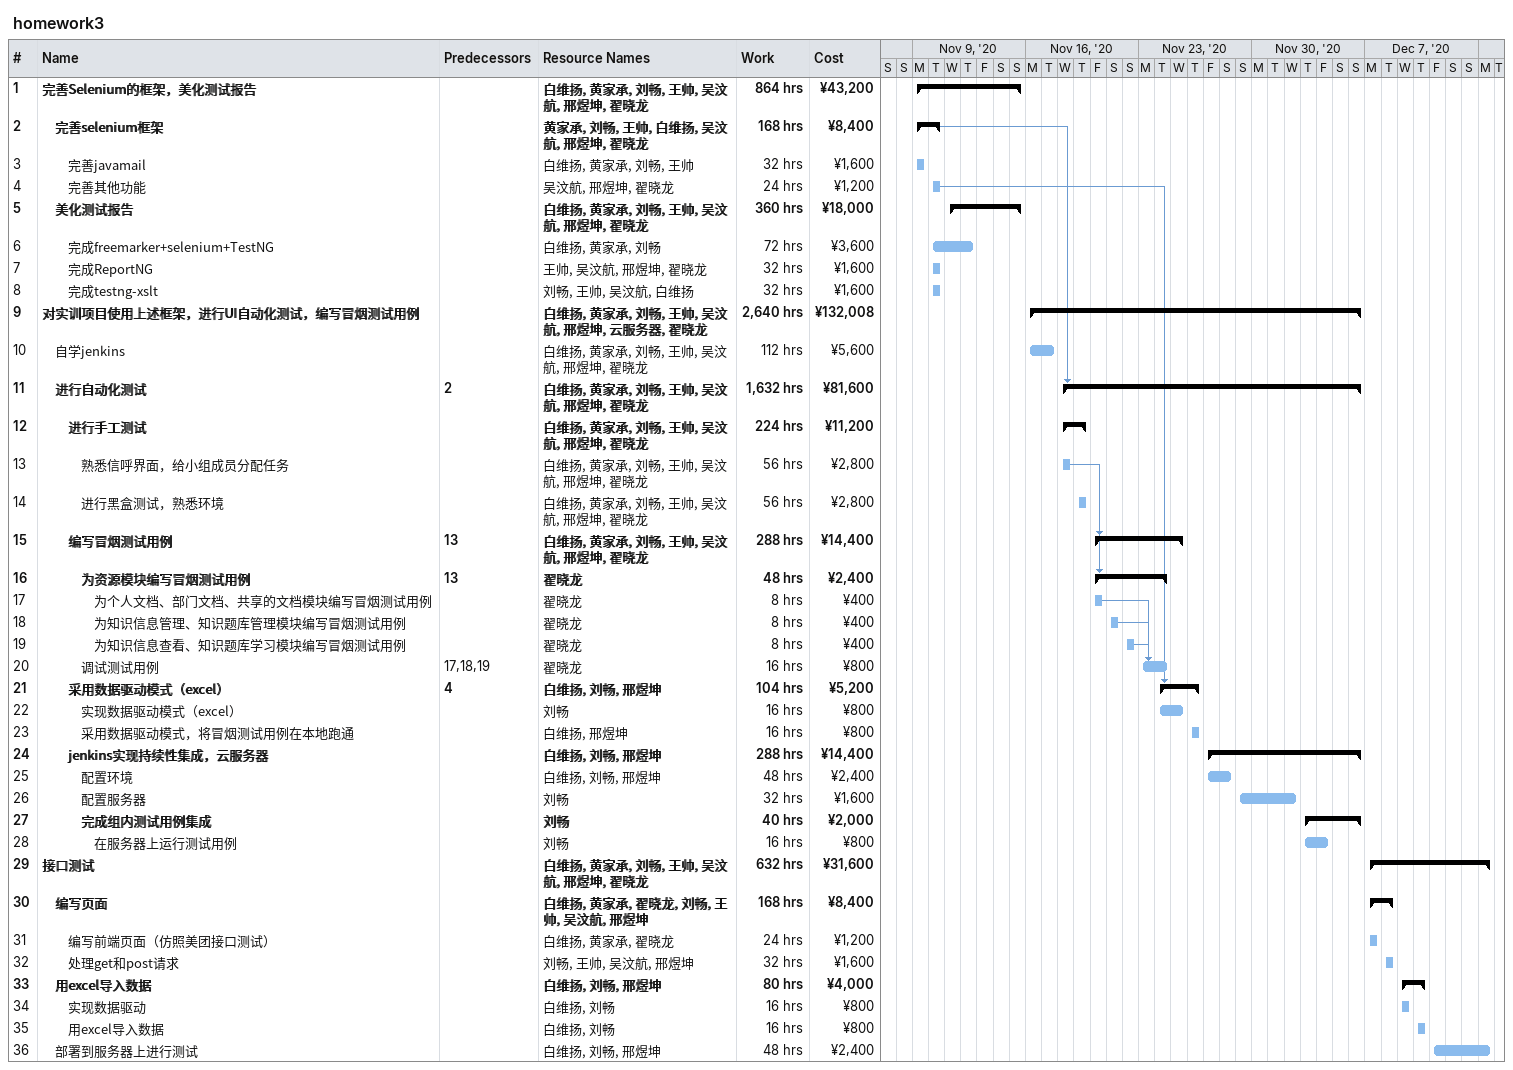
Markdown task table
homework3

| ID | Level | Task | Start | Finish | Predecessors | Resources | Work (h) | Cost (¥) |
|---|---|---|---|---|---|---|---|---|
| 1 | 1 | **完善Selenium的框架，美化测试报告** | 2020-11-09 | 2020-11-15 |  | 白维扬, 黄家承, 刘畅, 王帅, 吴汶航, 邢煜坤, 翟晓龙 | 864 | 43200 |
| 2 | 2 | **完善selenium框架** | 2020-11-09 | 2020-11-10 |  | 黄家承, 刘畅, 王帅, 白维扬, 吴汶航, 邢煜坤, 翟晓龙 | 168 | 8400 |
| 3 | 3 | 完善javamail | 2020-11-09 | 2020-11-09 |  | 白维扬, 黄家承, 刘畅, 王帅 | 32 | 1600 |
| 4 | 3 | 完善其他功能 | 2020-11-10 | 2020-11-10 |  | 吴汶航, 邢煜坤, 翟晓龙 | 24 | 1200 |
| 5 | 2 | **美化测试报告** | 2020-11-11 | 2020-11-15 |  | 白维扬, 黄家承, 刘畅, 王帅, 吴汶航, 邢煜坤, 翟晓龙 | 360 | 18000 |
| 6 | 3 | 完成freemarker+selenium+TestNG | 2020-11-10 | 2020-11-12 |  | 白维扬, 黄家承, 刘畅 | 72 | 3600 |
| 7 | 3 | 完成ReportNG | 2020-11-10 | 2020-11-10 |  | 王帅, 吴汶航, 邢煜坤, 翟晓龙 | 32 | 1600 |
| 8 | 3 | 完成testng-xslt | 2020-11-10 | 2020-11-10 |  | 刘畅, 王帅, 吴汶航, 白维扬 | 32 | 1600 |
| 9 | 1 | **对实训项目使用上述框架，进行UI自动化测试，编写冒烟测试用例** | 2020-11-16 | 2020-12-06 |  | 白维扬, 黄家承, 刘畅, 王帅, 吴汶航, 邢煜坤, 云服务器, 翟晓龙 | 2640 | 132008 |
| 10 | 2 | 自学jenkins | 2020-11-16 | 2020-11-17 |  | 白维扬, 黄家承, 刘畅, 王帅, 吴汶航, 邢煜坤, 翟晓龙 | 112 | 5600 |
| 11 | 2 | **进行自动化测试** | 2020-11-18 | 2020-12-06 | 2 | 白维扬, 黄家承, 刘畅, 王帅, 吴汶航, 邢煜坤, 翟晓龙 | 1632 | 81600 |
| 12 | 3 | **进行手工测试** | 2020-11-18 | 2020-11-19 |  | 白维扬, 黄家承, 刘畅, 王帅, 吴汶航, 邢煜坤, 翟晓龙 | 224 | 11200 |
| 13 | 4 | 熟悉信呼界面，给小组成员分配任务 | 2020-11-18 | 2020-11-18 |  | 白维扬, 黄家承, 刘畅, 王帅, 吴汶航, 邢煜坤, 翟晓龙 | 56 | 2800 |
| 14 | 4 | 进行黑盒测试，熟悉环境 | 2020-11-19 | 2020-11-19 |  | 白维扬, 黄家承, 刘畅, 王帅, 吴汶航, 邢煜坤, 翟晓龙 | 56 | 2800 |
| 15 | 3 | **编写冒烟测试用例** | 2020-11-20 | 2020-11-25 | 13 | 白维扬, 黄家承, 刘畅, 王帅, 吴汶航, 邢煜坤, 翟晓龙 | 288 | 14400 |
| 16 | 4 | **为资源模块编写冒烟测试用例** | 2020-11-20 | 2020-11-24 | 13 | 翟晓龙 | 48 | 2400 |
| 17 | 5 | 为个人文档、部门文档、共享的文档模块编写冒烟测试用例 | 2020-11-20 | 2020-11-20 |  | 翟晓龙 | 8 | 400 |
| 18 | 5 | 为知识信息管理、知识题库管理模块编写冒烟测试用例 | 2020-11-21 | 2020-11-21 |  | 翟晓龙 | 8 | 400 |
| 19 | 5 | 为知识信息查看、知识题库学习模块编写冒烟测试用例 | 2020-11-22 | 2020-11-22 |  | 翟晓龙 | 8 | 400 |
| 20 | 4 | 调试测试用例 | 2020-11-23 | 2020-11-24 | 17, 18, 19 | 翟晓龙 | 16 | 800 |
| 21 | 3 | **采用数据驱动模式（excel）** | 2020-11-24 | 2020-11-26 | 4 | 白维扬, 刘畅, 邢煜坤 | 104 | 5200 |
| 22 | 4 | 实现数据驱动模式（excel） | 2020-11-24 | 2020-11-25 |  | 刘畅 | 16 | 800 |
| 23 | 4 | 采用数据驱动模式，将冒烟测试用例在本地跑通 | 2020-11-26 | 2020-11-26 |  | 白维扬, 邢煜坤 | 16 | 800 |
| 24 | 3 | **jenkins实现持续性集成，云服务器** | 2020-11-27 | 2020-12-06 |  | 白维扬, 刘畅, 邢煜坤 | 288 | 14400 |
| 25 | 4 | 配置环境 | 2020-11-27 | 2020-11-28 |  | 白维扬, 刘畅, 邢煜坤 | 48 | 2400 |
| 26 | 4 | 配置服务器 | 2020-11-29 | 2020-12-02 |  | 刘畅 | 32 | 1600 |
| 27 | 4 | **完成组内测试用例集成** | 2020-12-03 | 2020-12-06 |  | 刘畅 | 40 | 2000 |
| 28 | 5 | 在服务器上运行测试用例 | 2020-12-03 | 2020-12-04 |  | 刘畅 | 16 | 800 |
| 29 | 1 | **接口测试** | 2020-12-07 | 2020-12-14 |  | 白维扬, 黄家承, 刘畅, 王帅, 吴汶航, 邢煜坤, 翟晓龙 | 632 | 31600 |
| 30 | 2 | **编写页面** | 2020-12-07 | 2020-12-08 |  | 白维扬, 黄家承, 翟晓龙, 刘畅, 王帅, 吴汶航, 邢煜坤 | 168 | 8400 |
| 31 | 3 | 编写前端页面（仿照美团接口测试） | 2020-12-07 | 2020-12-07 |  | 白维扬, 黄家承, 翟晓龙 | 24 | 1200 |
| 32 | 3 | 处理get和post请求 | 2020-12-08 | 2020-12-08 |  | 刘畅, 王帅, 吴汶航, 邢煜坤 | 32 | 1600 |
| 33 | 2 | **用excel导入数据** | 2020-12-09 | 2020-12-10 |  | 白维扬, 刘畅, 邢煜坤 | 80 | 4000 |
| 34 | 3 | 实现数据驱动 | 2020-12-09 | 2020-12-09 |  | 白维扬, 刘畅 | 16 | 800 |
| 35 | 3 | 用excel导入数据 | 2020-12-10 | 2020-12-10 |  | 白维扬, 刘畅 | 16 | 800 |
| 36 | 2 | 部署到服务器上进行测试 | 2020-12-11 | 2020-12-14 |  | 白维扬, 刘畅, 邢煜坤 | 48 | 2400 |
